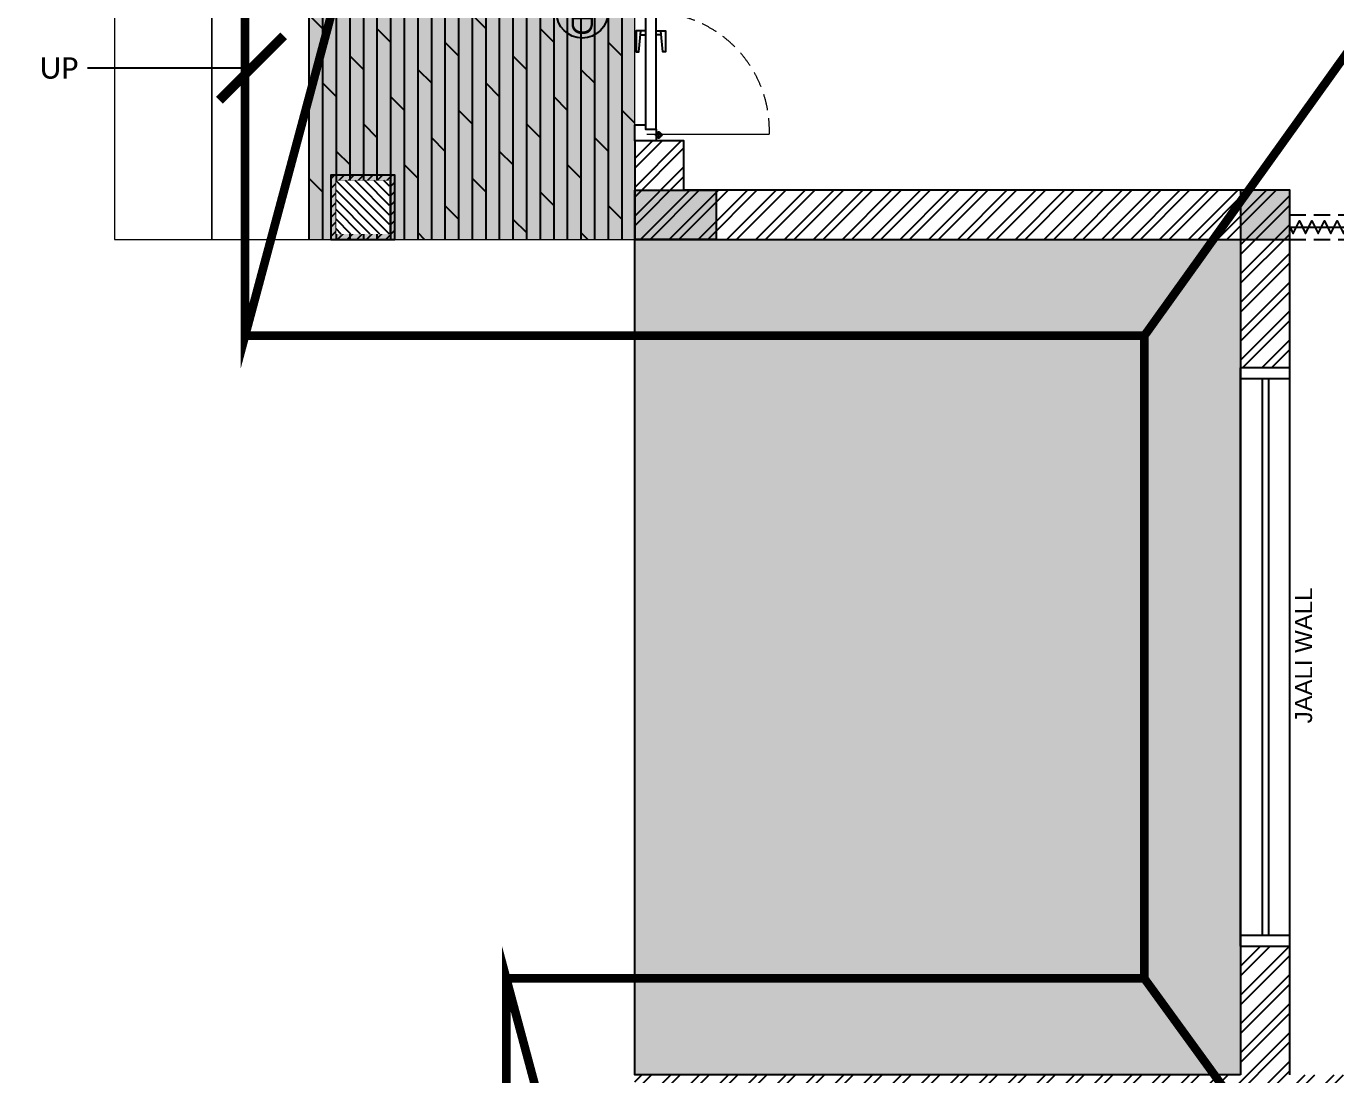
# Model space of a CAD drawing. Header units: millimetres. Extents: x -2842 to 116137, y -21481 to 17561.
# Drawn here: x -2842 to 3274, y 4745 to 9640 of the extents above; entities that cross this region are included whole.
import ezdxf
from ezdxf.enums import TextEntityAlignment as Align

# ---------------------------------------------------------------- set-up
doc = ezdxf.new("R2010")
doc.units = ezdxf.units.MM
doc.header["$LTSCALE"] = 150
doc.set_wipeout_variables(frame=1)
doc.linetypes.add('DASHED', pattern=[0.75, 0.5, -0.25])
for name, color, linetype in [('ad-Arrow', 32, 'Continuous'), ('ad-Column', 3, 'Continuous'), ('ad-Column Hatch', 125, 'Continuous'), ('ad-Door', 11, 'Continuous'), ('ad-Elevation 10', 8, 'Continuous'), ('ad-Furniture', 8, 'Continuous'), ('ad-MS Columns', 1, 'Continuous'), ('ad-RCC', 3, 'Continuous'), ('ad-RCC Hatch', 125, 'Continuous'), ('ad-Text main', 7, 'Continuous'), ('ad-Text Main_Door&window Label', 7, 'Continuous'), ('ad-Wall', 240, 'Continuous'), ('ad-Wall hatch', 8, 'Continuous')]:
    doc.layers.add(name, color=color, linetype=linetype)
for name, color, linetype, true_color in [('ad-Primary Roof', 5, 'Continuous', 0x0000ff), ('ad-Secondary Roof', 6, 'Continuous', 0xff00ff), ('ad-Verandah', 7, 'Continuous', 0xa57c52)]:
    doc.layers.add(name, color=color, linetype=linetype, true_color=true_color)
doc.styles.add('6 U T S R N_Corridor-Basement$0$Standard', font='arial.ttf')
doc.styles.add('New Text Style', font='arial.ttf', dxfattribs={"height": 100})
doc.styles.get("Standard").update_dxf_attribs({"font": 'arial.ttf'})
doc.dimstyles.new('A-100-DIM-INT (MM-FT)', dxfattribs={"dimscale": 50, "dimtxt": 2.4, "dimasz": 1, "dimexe": 0, "dimexo": 0, "dimgap": 1, "dimtad": 0, "dimdec": 0, "dimdsep": 46, "dimtxsty": 'Standard', "dimblk": 'ARCHTICK', "dimcen": 0.025, "dimclrd": 256, "dimclre": 256, "dimclrt": 256, "dimazin": 2, "dimtfac": 1, "dimtdec": 0, "dimtix": 1, "dimtmove": 2, "dimatfit": 3, "dimldrblk": 'ARCHTICK', "dimfxl": 2, "dimfxlon": 1, "dimtolj": 1, "dimtzin": 0, "dimarcsym": 0})

# ---------------------------------------------------------------- blocks, each defined once
blk = doc.blocks.new('_ArchTick')
at = {"color": 0, "linetype": 'ByBlock', "const_width": 0.15}
blk.add_lwpolyline([(-0.5, -0.5), (0.5, 0.5)], dxfattribs=at)
blk = doc.blocks.new('zw$85AA')
at = {"layer": 'ad-Furniture', "linetype": 'DASHED'}
for points in [[(-1820, 115), (0, 115)], [(-1820, 0), (0, 0)]]:
    blk.add_lwpolyline(points, dxfattribs=at)
at = {"layer": 'ad-Furniture', "transparency": 33554687}
for points in [[(-1820, 57.5), (-1805.3, 28.1), (-1775.9, 86.9), (-1746.6, 28.1), (-1731.9, 57.5), (-1717.2, 86.9), (-1687.8, 28.1), (-1658.4, 86.9), (-1643.7, 57.5), (-1629, 28.1), (-1599.7, 86.9), (-1570.3, 28.1), (-1555.6, 57.5), (-1540.9, 86.9), (-1511.5, 28.1), (-1482.2, 86.9), (-1467.5, 57.5)], [(0, 57.5), (-14.7, 28.1), (-44.1, 86.9), (-73.4, 28.1), (-88.1, 57.5), (-102.8, 86.9), (-132.2, 28.1), (-161.6, 86.9), (-176.3, 57.5), (-191, 28.1), (-220.3, 86.9), (-249.7, 28.1), (-264.4, 57.5), (-279.1, 86.9), (-308.5, 28.1), (-337.8, 86.9), (-352.5, 57.5)]]:
    blk.add_lwpolyline(points, dxfattribs=at)
at = {"layer": 'ad-Furniture'}
blk.add_lwpolyline([(-1820, 57.5), (0, 57.5)], dxfattribs=at)
blk = doc.blocks.new('zw$66EE')
at = {"layer": 'ad-Furniture'}
blk.add_blockref('zw$85AA', (4880, 8645), dxfattribs=at)
blk = doc.blocks.new('zw$7F57')
at = {"layer": 'ad-Text main', "insert": (294.2, 7.4), "char_height": 80, "width": 631.603, "attachment_point": 5, "rotation": 90}
blk.add_mtext('JAALI WALL', dxfattribs=at)
blk.add_wipeout([(230, 1350), (230, -1350), (0, -1350), (0, 1350)]).dxf.layer = 'ad-Elevation 10'
at = {"layer": 'ad-Elevation 10'}
for points in [[(0, 1300), (230, 1300), (230, 1350), (0, 1350)], [(0, -1300), (0, -1350), (230, -1350), (230, -1300)]]:
    blk.add_lwpolyline(points, close=True, dxfattribs=at)
for points in [[(0, -1350), (0, 1350)], [(230, -1350), (230, 1350)], [(100, 1300), (100, -1300)], [(130, 1300), (130, -1300)]]:
    blk.add_lwpolyline(points, dxfattribs=at)
blk = doc.blocks.new('*U640145')
at = {"color": 8, "lineweight": 0}
for p, q in [((31.6, 57.1), (31.6, 628.6)), ((1168.4, 57.1), (1168.4, 628.6))]:
    blk.add_line(p, q, dxfattribs=at)
for p, q in [((27.6, 130.7), (27.6, 93.9)), ((495.7, 123.3), (495.7, 100)), ((704.3, 123.3), (704.3, 100)), ((1172.4, 130.7), (1172.4, 93.9)), ((9.2, 112.3), (46, 112.3)), ((1190.8, 112.3), (1154, 112.3)), ((495.7, 26.7), (495.7, 50)), ((704.3, 26.7), (704.3, 50))]:
    blk.add_line(p, q)
for points in [[(514.1, 100), (514.1, 143), (415.9, 143), (415.9, 130.7), (514.1, 121.6)], [(685.9, 100), (685.9, 143), (784.1, 143), (784.1, 130.7), (685.9, 121.6)], [(514.1, 50), (514.1, 7), (415.9, 7), (415.9, 19.3), (514.1, 28.4)], [(685.9, 50), (685.9, 7), (784.1, 7), (784.1, 19.3), (685.9, 28.4)]]:
    blk.add_lwpolyline(points)
for points in [[(55.3, 100), (0, 100), (0, 0), (75, 0), (75, 50), (55.3, 50)], [(55.3, 100), (600, 100), (600, 50), (55.3, 50)], [(1144.7, 100), (600, 100), (600, 50), (1144.7, 50)], [(1144.7, 100), (1200, 100), (1200, 0), (1125, 0), (1125, 50), (1144.7, 50)]]:
    blk.add_lwpolyline(points, close=True)
for centre in [(27.6, 112.3), (1172.4, 112.3)]:
    blk.add_circle(centre, 12.3)
at = {"color": 8, "linetype": 'DASHED', "lineweight": 0}
for centre, start, end in [((49, 77.6), 358.18808, 91.81192), ((1151, 77.6), 88.18808, 181.81192)]:
    blk.add_arc(centre, 551.3, start, end, dxfattribs=at)
at = {"layer": 'ad-Text Main_Door&window Label'}
blk.add_line((600, -125), (600, 230), dxfattribs=at)
blk.add_circle((600, -245), 120, dxfattribs=at)
at = {"layer": 'ad-Text Main_Door&window Label', "style": 'New Text Style'}
blk.add_attdef('D1', text='', height=100, dxfattribs=at).set_placement((600, -245), align=Align.MIDDLE_CENTER)
blk = doc.blocks.new('zw$6266')
at = {"layer": 'ad-Wall hatch', "transparency": 33554610}
h = blk.add_hatch(dxfattribs=at)
h.set_pattern_fill('ANSI32', color=256, scale=10)
h.set_pattern_definition([(45, (388744.33, 102900.03), (-67.35192, 67.35192), []), (45, (388789.235, 102900.03), (-67.35192, 67.35192), [])])
h.paths.add_polyline_path([(230, 8875), (230, 9105), (0, 9105), (0, 8645), (2830, 8645), (2830, 4745), (0, 4745), (0, 0), (9240, 0), (9240, 230), (8540, 230), (8540, 4745), (4780, 4745), (4780, 4515), (4995, 4515), (4995, 3930), (5110, 3930), (5110, 4630), (8310, 4630), (8310, 3130), (6860, 3130), (6860, 3015), (8310, 3015), (8310, 230), (5110, 230), (5110, 3015), (6060, 3015), (6060, 3130), (4995, 3130), (4995, 230), (230, 230), (230, 4515), (3880, 4515), (3880, 4745), (3060, 4745), (3060, 8875)])
at = {"layer": 'ad-Door', "ltscale": 5, "rotation": 270}
blk.add_blockref('*U640145', (0, 10305), dxfattribs=at).add_auto_attribs({'D1': 'MD'})
at = {"layer": 'ad-Furniture'}
blk.add_blockref('zw$7F57', (2830, 6695), dxfattribs=at)
at = {"layer": 'ad-Wall'}
blk.add_lwpolyline([(3060, 4745), (3060, 8875), (230, 8875), (230, 9105), (0, 9105), (0, 8645), (2830, 8645), (2830, 4745)], dxfattribs=at)
blk = doc.blocks.new('zw$B0BD')
blk.add_wipeout([(0, 0), (250, 0), (250, -250), (0, -250)])
at = {"layer": 'ad-MS Columns'}
h = blk.add_hatch(dxfattribs=at)
h.set_pattern_fill('ANSI31', color=256, scale=10)
h.set_pattern_definition([(45, (4e-12, -250), (-22.4506, 22.4506), [])])
h.paths.add_polyline_path([(0, 0), (250, 0), (250, -250), (0, -250)])
at = {"layer": 'ad-MS Columns', "const_width": 1}
blk.add_lwpolyline([(0, 0), (250, 0), (250, -250), (0, -250)], close=True, dxfattribs=at)
blk = doc.blocks.new('A$Cc8f236af')
at = {"layer": 'ad-MS Columns', "xscale": -1, "rotation": 180}
blk.add_blockref('zw$B0BD', (-13515, -4950), dxfattribs=at)
blk = doc.blocks.new('A$Ca594aa6c')
at = {"layer": 'ad-Primary Roof', "linetype": 'DASHED', "ltscale": 2, "const_width": 40}
blk.add_lwpolyline([(2380, -5425), (2380, -8425)], dxfattribs=at)
at = {"layer": 'ad-Secondary Roof', "linetype": 'DASHED', "ltscale": 2, "const_width": 40}
for points in [[(-1820, 450), (-1031.4, -2487.5), (-1820, -5425)], [(-1820, 450), (2380, 450), (4485.4, -2487.5), (2380, -5425), (-1820, -5425)], [(-600, -8425), (179.3, -11322.5), (-600, -14220)], [(2380, -8425), (4485.4, -11322.5), (2380, -14220), (-600, -14220), (-600, -8425)]]:
    blk.add_lwpolyline(points, close=True, dxfattribs=at)
blk = doc.blocks.new('1625W-Roof Plan')
blk.add_blockref('A$Ca594aa6c', (0, 13620))
blk = doc.blocks.new('zw$6AA0')
at = {"layer": 'ad-Column Hatch', "transparency": 33554687}
h = blk.add_hatch(color=256, dxfattribs=at)
h.dxf.hatch_style = 1
h.paths.add_polyline_path([(0, -230), (380, -230), (380, 0), (0, 0)])
at = {"layer": 'ad-Column'}
blk.add_lwpolyline([(0, -230), (380, -230), (380, 0), (0, 0)], close=True, dxfattribs=at)
blk = doc.blocks.new('zw$C199')
at = {"layer": 'ad-Column Hatch', "transparency": 33554687}
h = blk.add_hatch(color=256, dxfattribs=at)
h.dxf.hatch_style = 1
h.paths.add_polyline_path([(0, 0), (230, 0), (230, 230), (0, 230)])
at = {"layer": 'ad-Column'}
blk.add_lwpolyline([(0, 0), (230, 0), (230, 230), (0, 230)], close=True, dxfattribs=at)
blk = doc.blocks.new('A$C42b14ea2')
at = {"layer": 'ad-RCC Hatch', "transparency": 33554687}
h = blk.add_hatch(dxfattribs=at)
h.set_pattern_fill('ANSI31', color=256, scale=10)
h.set_pattern_definition([(45, (13250, 8645), (-22.45064, 22.45064), [])])
h.paths.add_polyline_path([(0, 0), (300, 0), (300, 300), (0, 300)])
at = {"layer": 'ad-RCC'}
blk.add_lwpolyline([(0, 0), (300, 0), (300, 300), (0, 300)], close=True, dxfattribs=at)
blk = doc.blocks.new('1625W_Columns')
at = {"layer": 'ad-Column', "xscale": -1, "rotation": 179.9999999999999}
blk.add_blockref('zw$6AA0', (0, 8645), dxfattribs=at)
at = {"layer": 'ad-Column', "rotation": 359.9999999999999}
blk.add_blockref('zw$C199', (2830, 8645), dxfattribs=at)
at = {"layer": 'ad-RCC'}
blk.add_blockref('A$C42b14ea2', (-1420, 8645), dxfattribs=at)
blk = doc.blocks.new('zw$6CCD')
at = {"transparency": 33554559}
h = blk.add_hatch(dxfattribs=at)
h.set_pattern_fill('GRASS', color=74, angle=180)
h.set_pattern_definition([(270, (2825, -5725), (17.96051, -17.96051), [4.7625, -31.15852]), (225, (2825, -5725), (17.96051, -17.96051), [4.7625, -20.6375]), (315, (2825, -5725), (17.96051, 17.96051), [4.7625, -20.6375])])
h.paths.add_polyline_path([(2830, -8875), (0, -8875), (0, -4975), (2830, -4975)])
h = blk.add_hatch(color=256, dxfattribs=at)
h.dxf.hatch_style = 1
h.set_gradient(color1=(153, 204, 0), color2=(63, 127, 0), tint=1, name='INVSPHERICAL')
h.paths.add_polyline_path([(2830, -8875), (0, -8875), (0, -4975), (2830, -4975)])
at = {"layer": 'ad-Verandah', "transparency": 33554534}
h = blk.add_hatch(color=256, dxfattribs=at)
h.dxf.hatch_style = 1
h.paths.add_polyline_path([(0, 0), (-1520, 0), (-1520, -4975), (0, -4975)])
at = {"layer": 'ad-Verandah', "transparency": 33554687}
h = blk.add_hatch(dxfattribs=at)
h.set_pattern_fill('DOLMIT', color=256, scale=10, angle=90)
h.set_pattern_definition([(90, (-1520, -9105), (-63.5, 4e-15), []), (135, (-1520, -9105), (-127, -127), [89.8026, -179.605])])
h.paths.add_polyline_path([(0, 0), (-1520, 0), (-1520, -4975), (0, -4975)])
at = {"layer": 'ad-Elevation 10'}
blk.add_lwpolyline([(2830, -8875), (0, -8875), (0, -4975), (2830, -4975)], close=True, dxfattribs=at)
at = {"layer": 'ad-Verandah', "lineweight": 9}
for points in [[(0, 0), (-1520, 0), (-1520, -4975), (0, -4975)], [(-2430, -4975), (-1975, -4975), (-1975, -3375), (-2430, -3375)], [(-1975, -4975), (-1520, -4975), (-1520, -3375), (-1975, -3375)]]:
    blk.add_lwpolyline(points, close=True, dxfattribs=at)
at = {"layer": 'ad-Text main', "insert": (-2688.5, -4175.7), "char_height": 100, "width": 207.6, "attachment_point": 5, "style": '6 U T S R N_Corridor-Basement$0$Standard', "bg_fill": 2}
blk.add_mtext('{\\fCalibri Light|b0|i0|c0|p34;UP}', dxfattribs=at)
at = {"layer": 'ad-Arrow'}
blk.add_leader([(-1790, -4175), (-2556.6, -4175)], dimstyle='A-100-DIM-INT (MM-FT)', override={"dimscale": 1, "dimasz": 300, "dimgap": 50, "dimtad": 0}, dxfattribs=at)
blk = doc.blocks.new('1625_West Villa')
at = {"layer": 'ad-Verandah'}
blk.add_blockref('zw$6CCD', (0, 13620), dxfattribs=at)
at = {"layer": 'ad-Furniture'}
blk.add_blockref('zw$66EE', (0, 0), dxfattribs=at)
blk.add_blockref('zw$6266', (0, 0))
blk.add_blockref('1625W-Roof Plan', (0, 0))
blk.add_blockref('1625W_Columns', (0, 0))
at = {"layer": 'ad-MS Columns'}
blk.add_blockref('A$Cc8f236af', (12120, 13620), dxfattribs=at)

msp = doc.modelspace()

# ---------------------------------------------------------------- block references
msp.add_blockref('1625_West Villa', (0, 0))

doc.saveas('drawing.dxf')
